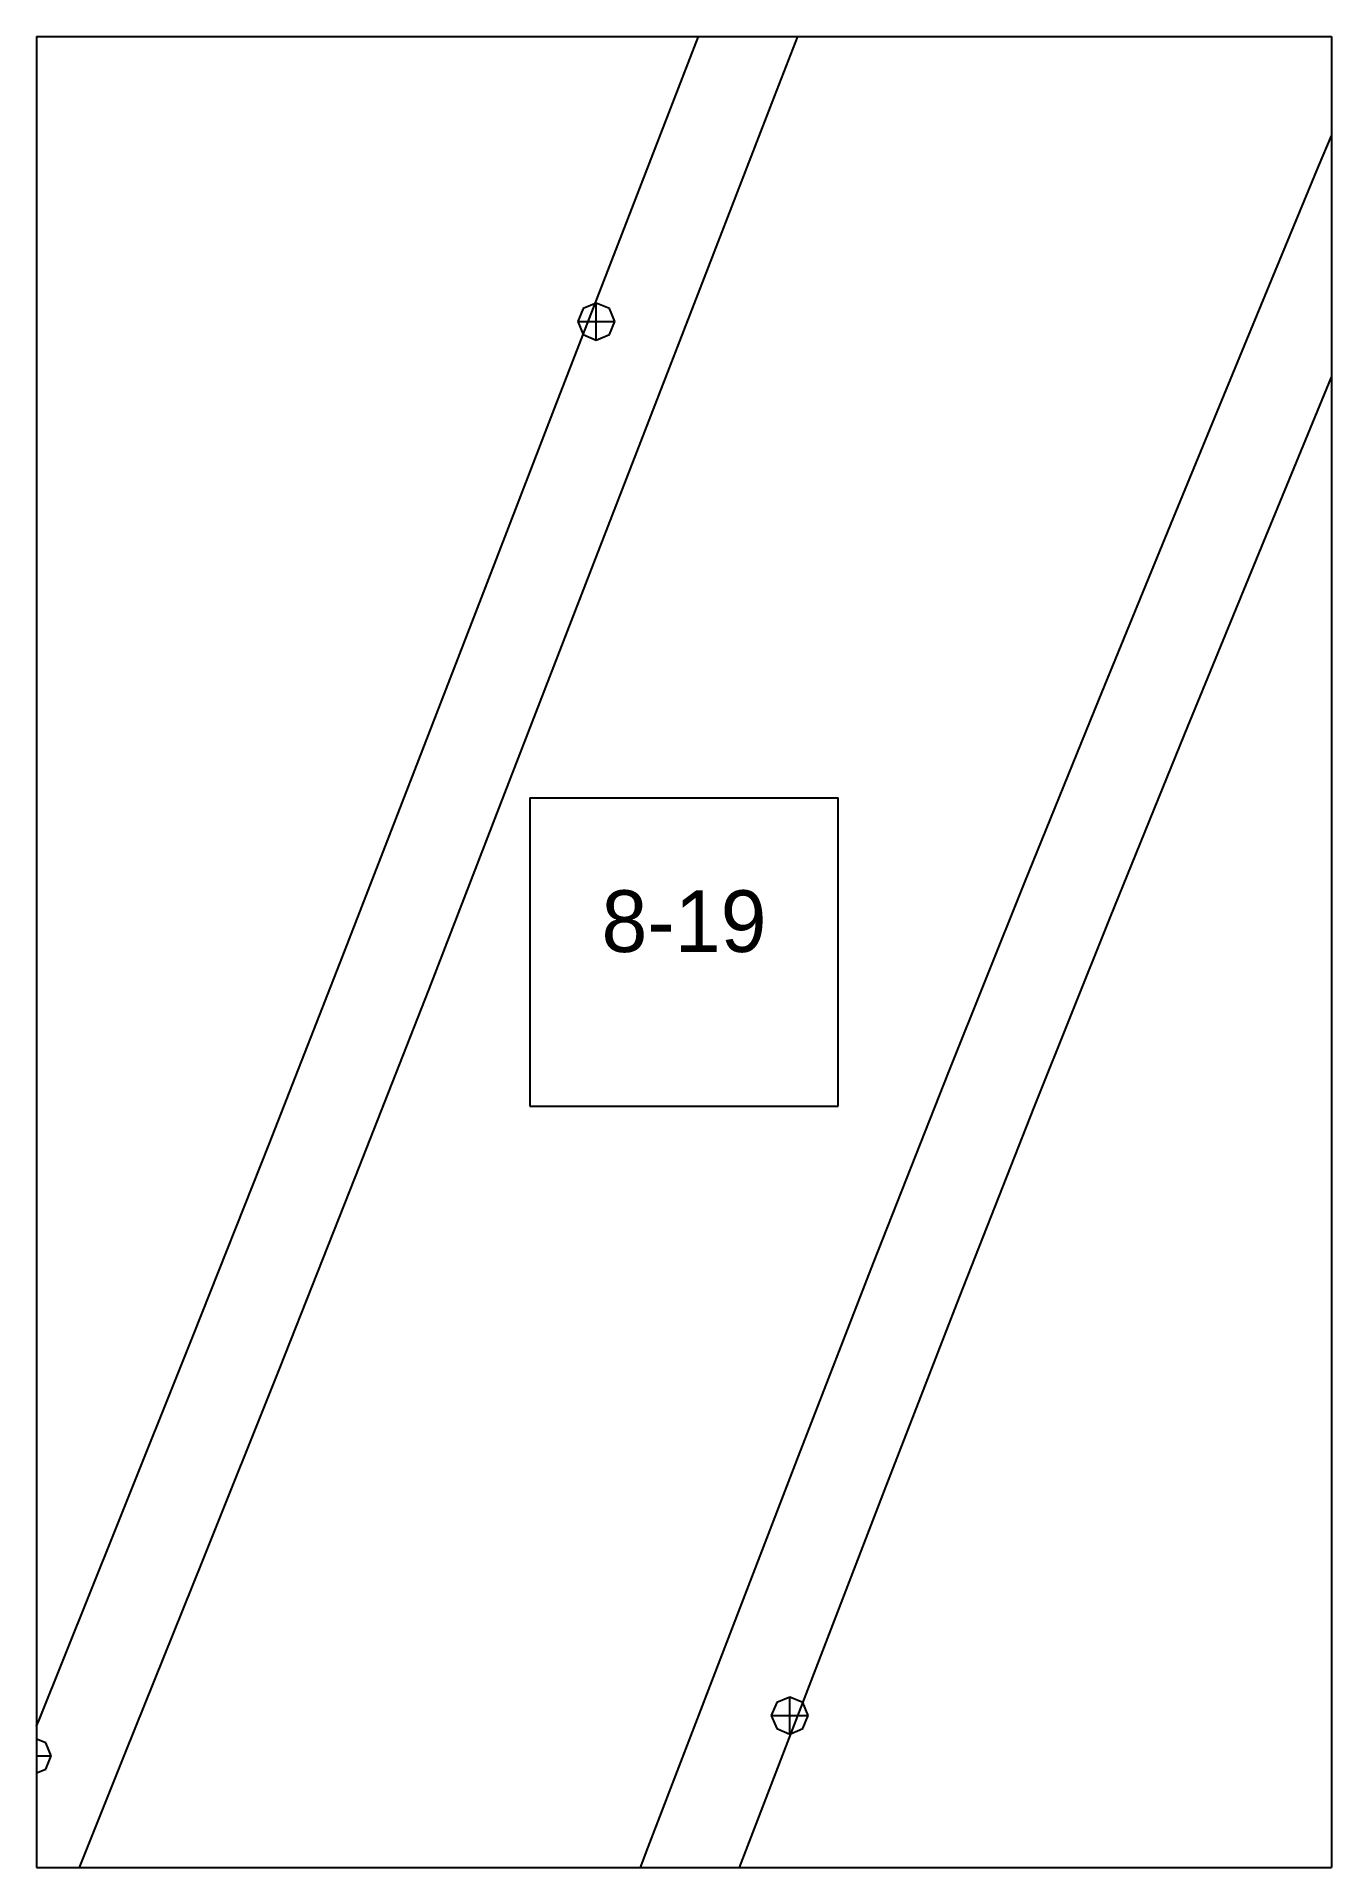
# Paper-space layout 'Plan 8-19' of a CAD drawing. Header units: metres, sheet in millimetres. Extents: x 0 to 210, y 0 to 297.
# The model-space entities are those that its viewports show. They can reach past a viewport. Long polylines and large blocks are cut down to what shows.
import ezdxf
from ezdxf.enums import TextEntityAlignment as Align

# ---------------------------------------------------------------- set-up
doc = ezdxf.new("R2010")
doc.units = ezdxf.units.M
for name, color, linetype in [('default', 7, 'Continuous'), ('TEXTLAYER', 7, 'Continuous'), ('VIEWPORTS', 7, 'Continuous')]:
    doc.layers.add(name, color=color, linetype=linetype)

msp = doc.modelspace()

# ---------------------------------------------------------------- linework, layer by layer
at = {"color": 9}
for p, q in [((3780, -1782), (3780, -2079)), ((3780, -1782), (3780, -2079)), ((3990, -1782), (3990, -2079)), ((3990, -1782), (3990, -2079)), ((3570, -2079), (3780, -2079)), ((3570, -2079), (3780, -2079)), ((3780, -2079), (3990, -2079)), ((3780, -2079), (3780, -2376)), ((3780, -2079), (3990, -2079)), ((3780, -2079), (3780, -2376)), ((3990, -2079), (4200, -2079)), ((3990, -2079), (3990, -2376)), ((3990, -2079), (4200, -2079)), ((3990, -2079), (3990, -2376)), ((3860, -2202.5), (3910, -2202.5)), ((3860, -2202.5), (3860, -2252.5)), ((3910, -2252.5), (3910, -2202.5)), ((3860, -2252.5), (3910, -2252.5)), ((3570, -2376), (3780, -2376)), ((3570, -2376), (3780, -2376)), ((3780, -2376), (3990, -2376)), ((3780, -2376), (3780, -2673)), ((3780, -2376), (3990, -2376)), ((3780, -2376), (3780, -2673)), ((3990, -2376), (4200, -2376)), ((3990, -2376), (3990, -2673)), ((3990, -2376), (4200, -2376)), ((3990, -2376), (3990, -2673))]:
    msp.add_line(p, q, dxfattribs=at)
at = {"layer": 'default', "color": 7, "linetype": 'Continuous'}
for p, q in [((3885.7, -2083.32), (3896.13, -2056.41)), ((3899.69, -2088.73), (3910.12, -2061.83)), ((3987.93, -2100.06), (3999.39, -2072.62)), ((3874.99, -2110.98), (3885.7, -2083.32)), ((3888.98, -2116.39), (3899.69, -2088.73)), ((3976.27, -2128.21), (3987.93, -2100.06)), ((3990.14, -2133.92), (4001.79, -2105.8)), ((3864.01, -2139.34), (3874.99, -2110.98)), ((3878, -2144.76), (3888.98, -2116.39)), ((3868.64, -2123.1), (3867.77, -2125.22)), ((3870.77, -2122.22), (3868.64, -2123.1)), ((3872.89, -2123.1), (3870.77, -2122.22)), ((3870.77, -2128.22), (3870.77, -2122.22)), ((3873.77, -2125.22), (3872.89, -2123.1)), ((3867.77, -2125.22), (3868.64, -2127.34)), ((3867.77, -2125.22), (3873.77, -2125.22)), ((3872.89, -2127.34), (3873.77, -2125.22)), ((3868.64, -2127.34), (3870.77, -2128.22)), ((3870.77, -2128.22), (3872.89, -2127.34)), ((3964.4, -2157.04), (3976.27, -2128.21)), ((3978.28, -2162.72), (3990.14, -2133.92)), ((3852.78, -2168.37), (3864.01, -2139.34)), ((3866.77, -2173.78), (3878, -2144.76)), ((3952.35, -2186.47), (3964.4, -2157.04)), ((3966.25, -2192.13), (3978.28, -2162.72)), ((3841.32, -2197.98), (3852.78, -2168.37)), ((3855.31, -2203.4), (3866.77, -2173.78)), ((3940.15, -2216.45), (3952.35, -2186.47)), ((3954.05, -2222.08), (3966.25, -2192.13)), ((3829.66, -2228.12), (3841.32, -2197.98)), ((3843.65, -2233.54), (3855.31, -2203.4)), ((3927.94, -2246.96), (3940.15, -2216.45)), ((3941.86, -2252.57), (3954.05, -2222.08)), ((3817.69, -2258.69), (3829.66, -2228.12)), ((3831.68, -2264.1), (3843.65, -2233.54)), ((3915.75, -2277.93), (3927.94, -2246.96)), ((3929.67, -2283.52), (3941.86, -2252.57)), ((3805.45, -2289.6), (3817.69, -2258.69)), ((3819.44, -2295.01), (3831.68, -2264.1)), ((3903.57, -2309.27), (3915.75, -2277.93)), ((3917.5, -2314.85), (3929.67, -2283.52)), ((3792.98, -2320.8), (3805.45, -2289.6)), ((3806.97, -2326.21), (3819.44, -2295.01)), ((3891.39, -2340.92), (3903.57, -2309.27)), ((3905.33, -2346.47), (3917.5, -2314.85)), ((3780.34, -2352.23), (3792.98, -2320.8)), ((3794.33, -2357.64), (3806.97, -2326.21)), ((3879.19, -2372.74), (3891.39, -2340.92)), ((3893.13, -2378.28), (3905.33, -2346.47)), ((3900.04, -2349.25), (3899.16, -2351.37)), ((3902.16, -2348.37), (3900.04, -2349.25)), ((3904.29, -2349.25), (3902.16, -2348.37)), ((3902.16, -2354.37), (3902.16, -2348.37)), ((3905.16, -2351.37), (3904.29, -2349.25)), ((3767.64, -2383.83), (3780.34, -2352.23)), ((3899.16, -2351.37), (3900.04, -2353.49)), ((3899.16, -2351.37), (3905.16, -2351.37)), ((3904.29, -2353.49), (3905.16, -2351.37)), ((3779.35, -2354.92), (3777.23, -2355.8)), ((3779.35, -2360.92), (3779.35, -2354.92)), ((3781.47, -2355.8), (3779.35, -2354.92)), ((3900.04, -2353.49), (3902.16, -2354.37)), ((3902.16, -2354.37), (3904.29, -2353.49)), ((3776.35, -2357.92), (3782.35, -2357.92)), ((3782.35, -2357.92), (3781.47, -2355.8)), ((3781.47, -2360.04), (3782.35, -2357.92)), ((3781.63, -2389.24), (3794.33, -2357.64)), ((3777.23, -2360.04), (3779.35, -2360.92)), ((3779.35, -2360.92), (3781.47, -2360.04)), ((3866.99, -2404.65), (3879.19, -2372.74))]:
    msp.add_line(p, q, dxfattribs=at)

# ---------------------------------------------------------------- texts
at = {"layer": 'TEXTLAYER', "color": 1}
msp.add_text('8-19', height=10, dxfattribs=at).set_placement((3885, -2227.5), align=Align.CENTER)

psp = doc.layouts.new('Plan 8-19')

# ---------------------------------------------------------------- viewports
at = {"layer": 'VIEWPORTS'}
psp.add_viewport(center=(105, 148.5), size=(210, 297), view_center_point=(3885, -2227.5), view_height=297, dxfattribs=at)

doc.saveas('drawing.dxf')
